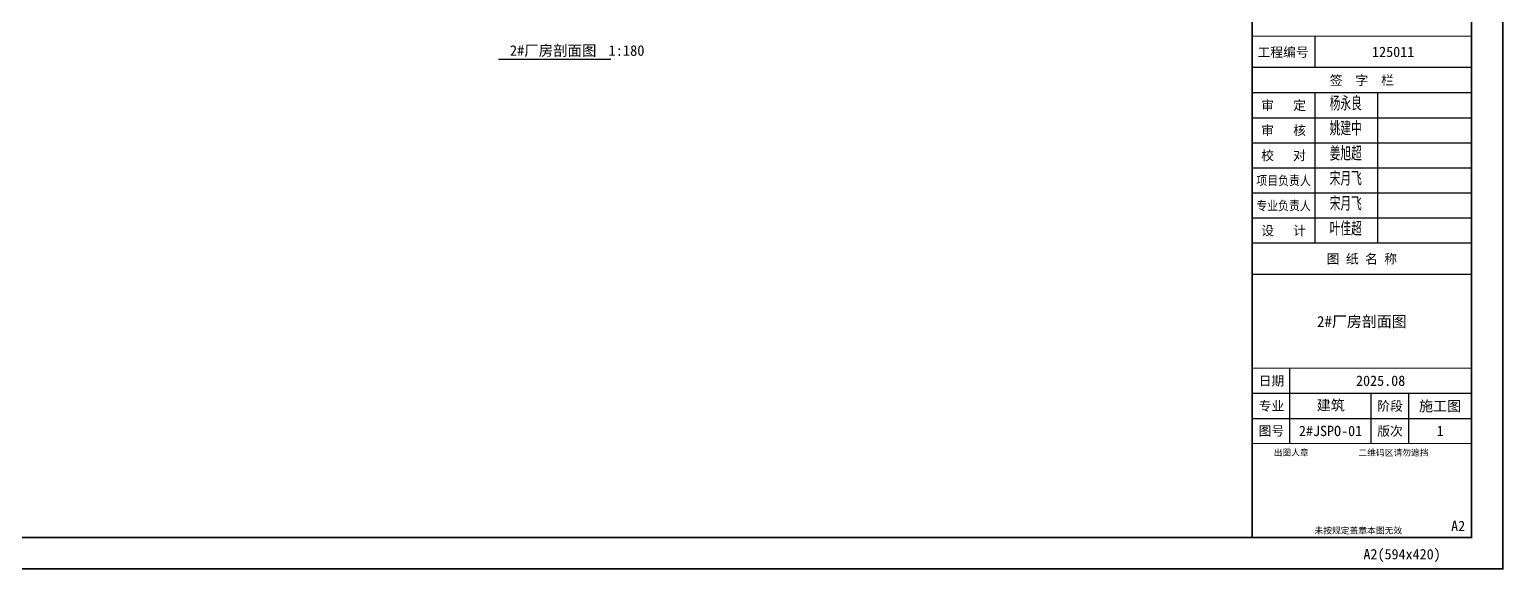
# Model space of a CAD drawing. Extents: x -599358 to 2865263, y -1062760 to 486533.
# Drawn here: x 969240 to 1101066, y -737638 to -689362 of the extents above; entities that cross this region are included whole.
import ezdxf
from ezdxf.enums import TextEntityAlignment as Align

# ---------------------------------------------------------------- set-up
doc = ezdxf.new("R2010")
doc.units = 0
for name, color, linetype in [('0-cxFrame', 155, 'Continuous'), ('DIM_SYMB', 3, 'Continuous'), ('PUB_TEXT', 7, 'Continuous'), ('qianming', 155, 'Continuous')]:
    doc.layers.add(name, color=color, linetype=linetype)
doc.layers.add('0-cxText', color=131, linetype='Continuous', lineweight=25)
doc.styles.add('BZHZ', font='bzxw', dxfattribs={"width": 0.8, "bigfont": 'bzhz'})
doc.styles.add('cx_biaoti', font='')
doc.styles.add('cx_tuming', font='simhei.ttf')
doc.styles.add('cx_tuqian1', font='宋体.shx')
doc.styles.add('黑体', font='simhei.ttf')
doc.styles.get('cx_biaoti').set_extended_font_data('SimSun')

# ---------------------------------------------------------------- blocks, each defined once
blk = doc.blocks.new('zjcx_lan_qianzi(Dragon)')
for p, q in [((-7000, 4800), (0, 4800)), ((-5000, 4800), (-5000, 0)), ((-3000, 4800), (-3000, 0)), ((-7000, 4000), (0, 4000)), ((-7000, 3200), (0, 3200)), ((-7000, 2400), (0, 2400)), ((-7000, 1600), (0, 1600)), ((-7000, 800), (0, 800))]:
    blk.add_line(p, q)
at = {"const_width": 30}
blk.add_lwpolyline([(-7000, 5600), (0, 5600)], dxfattribs=at)
blk.add_lwpolyline([(-7000, 5600), (0, 5600), (0, 0), (-7000, 0)], close=True, dxfattribs=at)
at = {"style": 'cx_biaoti'}
for s, p in [('签  字  栏', (-3500, 5200)), ('审   定', (-6000, 4400)), ('审   核', (-6000, 3600)), ('校   对', (-6000, 2800)), ('设   计', (-6000, 400))]:
    blk.add_text(s, height=300, dxfattribs=at).set_placement(p, align=Align.MIDDLE)
at = {"style": 'cx_biaoti', "width": 0.85}
for s, p in [('项目负责人', (-6000, 2000)), ('专业负责人', (-6000, 1200))]:
    blk.add_text(s, height=300, dxfattribs=at).set_placement(p, align=Align.MIDDLE)
blk = doc.blocks.new('T-签字(Dragon)')
at = {"layer": '0-cxFrame'}
blk.add_blockref('zjcx_lan_qianzi(Dragon)', (0, 0), dxfattribs=at)
at = {"layer": 'qianming', "style": 'BZHZ', "width": 0.8}
for s, p in [('杨永良', (-4014, 4478)), ('姚建中', (-4014, 3678)), ('姜旭超', (-4014, 2878)), ('宋月飞', (-4014, 2078)), ('宋月飞', (-4014, 1278)), ('叶佳超', (-4014, 478))]:
    blk.add_text(s, height=450, dxfattribs=at).set_placement(p, align=Align.MIDDLE)
blk = doc.blocks.new('zjcx_lan_tuming(Dragon)')
for p, q in [((-7000, 8400), (0, 8400)), ((-5800, 3000), (-5800, 5400)), ((-7000, 4600), (0, 4600)), ((-3200, 3000), (-3200, 4600)), ((-2000, 3000), (-2000, 4600)), ((-7000, 3800), (0, 3800))]:
    blk.add_line(p, q)
at = {"const_width": 30}
for points in [[(-7000, 9400), (0, 9400)], [(-7000, 5400), (0, 5400)], [(-7000, 3000), (0, 3000)], [(-7000, 0), (0, 0)]]:
    blk.add_lwpolyline(points, dxfattribs=at)
blk.add_lwpolyline([(-7000, 9400), (0, 9400), (0, 0), (-7000, 0)], close=True)
at = {"style": 'cx_biaoti'}
for s, p in [('图 纸 名 称', (-3500, 8900)), ('日期', (-6388, 5000)), ('专业', (-6388, 4200)), ('阶段', (-2600, 4200)), ('图号', (-6388, 3400)), ('版次', (-2600, 3400))]:
    blk.add_text(s, height=300, dxfattribs=at).set_placement(p, align=Align.MIDDLE)
for s, p in [('出图人章', (-6316, 2607)), ('二维码区请勿遮挡', (-3609, 2607)), ('未按规定盖章本图无效', (-5013, 120))]:
    blk.add_text(s, height=200, dxfattribs=at).set_placement(p)
blk = doc.blocks.new('T-图签(Dragon)')
blk.add_blockref('zjcx_lan_tuming(Dragon)', (0, 0))
at = {"color": 3, "style": 'cx_biaoti'}
for s, p in [('2025.08', (-2900, 5000)), ('建筑 ', (-4380, 4228)), ('施工图', (-1000, 4200))]:
    blk.add_text(s, height=330, dxfattribs=at).set_placement(p, align=Align.MIDDLE)
blk = doc.blocks.new('zjcx_lan_xiangmu(Dragon)')
for p, q in [((-7000, 9000), (0, 9000)), ((-7000, 6000), (0, 6000)), ((-7000, 3000), (0, 3000)), ((-5000, 1000), (-5000, 0))]:
    blk.add_line(p, q)
at = {"const_width": 30}
for points in [[(-7000, 10000), (0, 10000)], [(-7000, 7000), (0, 7000)], [(-7000, 7000), (0, 7000)], [(-7000, 4000), (0, 4000)], [(-7000, 4000), (0, 4000)], [(-7000, 1000), (0, 1000)], [(-7000, 0), (0, 0)]]:
    blk.add_lwpolyline(points, dxfattribs=at)
blk.add_lwpolyline([(-7000, 10000), (0, 10000), (0, 0), (-7000, 0)], close=True)
at = {"style": 'cx_biaoti'}
for s, p in [('建 设 单 位', (-3500, 9500)), ('项 目 名 称', (-3500, 6500)), ('子 项 名 称', (-3500, 3500)), ('工程编号', (-6013, 500))]:
    blk.add_text(s, height=300, dxfattribs=at).set_placement(p, align=Align.MIDDLE)
blk = doc.blocks.new('T-项目(Dragon)')
blk.add_blockref('zjcx_lan_xiangmu(Dragon)', (0, 0))
at = {"color": 3, "style": 'cx_tuming'}
for s, height, p in [('嘉兴世赫建达智能装备有限公司', 330, (-6816, 7901)), ('年产500套智能装备建设项目 ', 350, (-6638, 4859))]:
    blk.add_text(s, height=height, dxfattribs=at).set_placement(p)
blk = doc.blocks.new('zjcx_T2(Dragon)')
at = {"layer": '0-cxFrame', "const_width": 50}
blk.add_lwpolyline([(-7000, 40000), (0, 40000), (0, 0), (-7000, 0)], close=True, dxfattribs=at)
at = {"layer": '0-cxFrame'}
for name, p in [('T-项目(Dragon)', (0, 15000)), ('T-签字(Dragon)', (0, 9400)), ('T-图签(Dragon)', (0, 0))]:
    blk.add_blockref(name, p, dxfattribs=at)
blk = doc.blocks.new('TK22.A2 L(Dragon)')
at = {"layer": '0-cxFrame', "color": 7, "const_width": 0.5}
blk.add_lwpolyline([(0, 0), (-594, 0), (-594, 420), (0, 420)], close=True, dxfattribs=at)
at = {"layer": '0-cxFrame', "const_width": 0.5}
for points in [[(-80, 10), (-574, 10), (-574, 410), (-80, 410)], [(-10, 10), (-80, 10), (-80, 410), (-10, 410)]]:
    blk.add_lwpolyline(points, close=True, dxfattribs=at)
at = {"layer": '0-cxFrame', "xscale": 0.01, "yscale": 0.01, "zscale": 0.01}
blk.add_blockref('zjcx_T2(Dragon)', (-10, 10), dxfattribs=at)
at = {"style": '黑体', "flags": 4}
blk.add_attdef('图幅', text='', height=3.3, dxfattribs=at).set_placement((-40, 3), align=Align.RIGHT)
at = {"layer": '0-cxFrame', "style": '黑体'}
blk.add_text('(594x420)', height=3.3, dxfattribs=at).set_placement((-40, 3))
at = {"layer": '0-cxText', "flags": 4}
for tag, height, style, p in [('建设单位', 3.5, 'cx_tuming', (-45, 240)), ('项目名称', 3.5, 'cx_tuming', (-45, 210)), ('子项名称', 3.5, 'cx_tuming', (-45, 180)), ('工程编号', 3.3, 'cx_tuqian1', (-35, 165)), ('图名1', 3.5, 'cx_tuming', (-45, 87)), ('图名2', 3.5, 'cx_tuming', (-45, 79)), ('图名3', 3.5, 'cx_tuming', (-45, 71)), ('出图日期', 3.3, 'cx_tuqian1', (-39, 60)), ('专业', 3.3, 'cx_tuqian1', (-55, 52)), ('图号', 3.3, 'cx_tuqian1', (-55, 44)), ('版次', 3.3, 'cx_tuqian1', (-20, 44))]:
    blk.add_attdef(tag, text='', height=height, dxfattribs=dict(at, style=style)).set_placement(p, align=Align.MIDDLE)
at = {"layer": 'Defpoints', "color": 6, "flags": 4}
for tag, height, style, p in [('tufu', 3.3, '黑体', (-12, 12)), ('dwfname', 4, 'cx_tuqian1', (-80, 3))]:
    blk.add_attdef(tag, text='', height=height, dxfattribs=dict(at, style=style)).set_placement(p, align=Align.RIGHT)

msp = doc.modelspace()

# ---------------------------------------------------------------- linework, layer by layer
at = {"layer": 'DIM_SYMB', "const_width": 126}
msp.add_lwpolyline([(1011168.6, -692034.7), (1021234.7, -692034.7)], dxfattribs=at)

# ---------------------------------------------------------------- block references
at = {"layer": '0-cxFrame'}
ref = msp.add_blockref('TK22.A2 L(Dragon)', (1100995.5, -737568), dxfattribs=dict(at, xscale=280, yscale=280, zscale=280))
ref.add_attrib('图名2', '2#厂房剖面图', dxfattribs={"layer": '0-cxText', "height": 980, "style": 'cx_tuming'}).set_placement((1088395.5, -715448), align=Align.MIDDLE)
ref.add_attrib('工程编号', '125011', dxfattribs={"layer": '0-cxText', "height": 924, "style": 'cx_tuqian1'}).set_placement((1091195.5, -691368), align=Align.MIDDLE)
ref.add_attrib('图号', '2#JSPO-01', dxfattribs={"layer": '0-cxText', "height": 924, "style": 'cx_tuqian1'}).set_placement((1085595.5, -725248), align=Align.MIDDLE)
ref.add_attrib('版次', '1', dxfattribs={"layer": '0-cxText', "height": 924, "style": 'cx_tuqian1'}).set_placement((1095395.5, -725248), align=Align.MIDDLE)
ref.add_attrib('图幅', 'A2', dxfattribs={"layer": '0', "height": 924, "style": '黑体'}).set_placement((1089795.5, -736728), align=Align.RIGHT)
ref.add_attrib('tufu', 'A2', dxfattribs={"layer": 'Defpoints', "color": 6, "height": 924, "style": '黑体'}).set_placement((1097635.5, -734208), align=Align.RIGHT)

# ---------------------------------------------------------------- texts
at = {"layer": 'PUB_TEXT', "ltscale": 180, "style": '黑体'}
for s, p in [('2#厂房剖面图', (1012201.3, -691715.7)), ('1:180', (1021021.3, -691715.7))]:
    msp.add_text(s, height=946.33, dxfattribs=at).set_placement(p)

doc.saveas('drawing.dxf')
